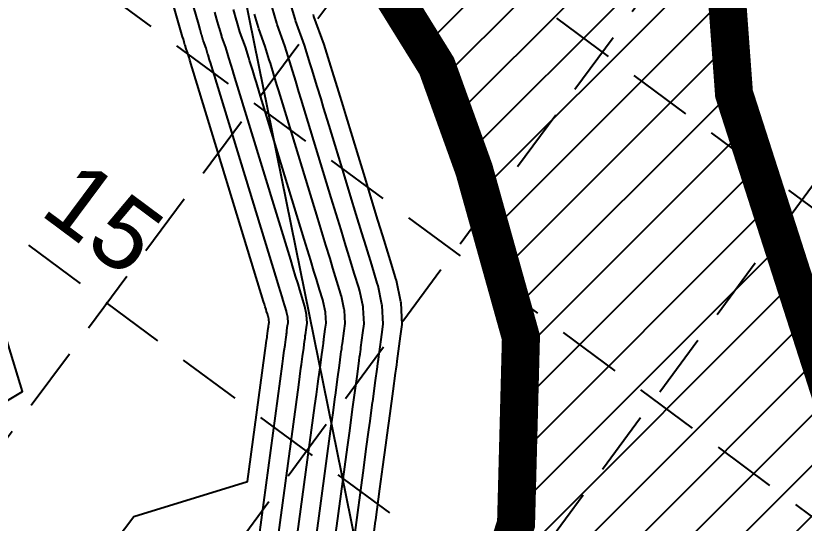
# Model space of a CAD drawing. Header units: feet. Extents: x 2260 to 6199, y 3666 to 7344.
# Drawn here: x 4883.5 to 5049.3, y 4699.3 to 4806.1 of the extents above; entities that cross this region are included whole.
import ezdxf
from ezdxf.enums import TextEntityAlignment as Align

# ---------------------------------------------------------------- set-up
doc = ezdxf.new("R2010")
doc.units = ezdxf.units.FT
doc.header["$LTSCALE"] = 40
doc.header["$MEASUREMENT"] = 0
doc.linetypes.add('HIDDEN', pattern=[0.375, 0.25, -0.125])
for name, color, linetype in [('BOUNDARY-LINE', 1, 'CONTINUOUS'), ('GRID', 254, 'HIDDEN'), ('LOT-NOS', 4, 'CONTINUOUS'), ('PC', 43, 'CONTINUOUS'), ('POND', 5, 'CONTINUOUS')]:
    doc.layers.add(name, color=color, linetype=linetype)
doc.styles.get("Standard").update_dxf_attribs({"font": 'ARIAL.TTF'})

msp = doc.modelspace()

# ---------------------------------------------------------------- hatches: boundary and pattern name
at = {"layer": 'POND'}
h = msp.add_hatch(dxfattribs=at)
h.set_pattern_fill('ANSI31', color=256, scale=60, style=0)
edge = h.paths.add_edge_path()
edge.add_line((4863.35, 6262.33), (4832.61, 6283.58))
edge.add_line((4832.61, 6283.58), (4828.95, 6094.85))
edge.add_line((4828.95, 6094.85), (4828.26, 6021.94))
edge.add_line((4828.26, 6021.94), (4847.63, 5898.39))
edge.add_line((4847.63, 5898.39), (4848.09, 5787.7))
edge.add_line((4848.09, 5787.7), (4853.68, 5749.38))
edge.add_line((4853.68, 5749.38), (4869.8, 5688.77))
edge.add_line((4869.8, 5688.77), (4874.38, 5637.74))
edge.add_line((4874.38, 5637.74), (4884.84, 5598.23))
edge.add_line((4884.84, 5598.23), (4879.89, 5563.29))
edge.add_line((4879.89, 5563.29), (4875.07, 5535.8))
edge.add_line((4875.07, 5535.8), (4886.83, 5492.93))
edge.add_line((4886.83, 5492.93), (4883.05, 5458.46))
edge.add_line((4883.05, 5458.46), (4889.3, 5416.55))
edge.add_line((4889.3, 5416.55), (4906.43, 5313.8))
edge.add_line((4906.43, 5313.8), (4892, 5244.12))
edge.add_line((4892, 5244.12), (4898.16, 5209.04))
edge.add_line((4898.16, 5209.04), (4893.39, 5196.19))
edge.add_line((4893.39, 5196.19), (4908.41, 5098.29))
edge.add_line((4908.41, 5098.29), (4924.31, 5022.58))
edge.add_line((4924.31, 5022.58), (4923.27, 4983.4))
edge.add_line((4923.27, 4983.4), (4937.52, 4964.85))
edge.add_line((4937.52, 4964.85), (4969.27, 4921.35))
edge.add_line((4969.27, 4921.35), (4967.62, 4860.73))
edge.add_line((4967.62, 4860.73), (4960.16, 4836.43))
edge.add_line((4960.16, 4836.43), (4955.17, 4822.59))
edge.add_line((4955.17, 4822.59), (4971.99, 4795.47))
edge.add_line((4971.99, 4795.47), (4979.84, 4773.67))
edge.add_line((4979.84, 4773.67), (4989.69, 4738.4))
edge.add_line((4989.69, 4738.4), (4988.66, 4699.21))
edge.add_line((4988.66, 4699.21), (4985.5, 4689.56))
edge.add_line((4985.5, 4689.56), (4978.63, 4658.69))
edge.add_line((4978.63, 4658.69), (4976.82, 4640.05))
edge.add_line((4976.82, 4640.05), (4998.82, 4615.76))
edge.add_line((4998.82, 4615.76), (5014.41, 4588.23))
edge.add_line((5014.41, 4588.23), (5041.93, 4510.34))
edge.add_line((5041.93, 4510.34), (5037.43, 4487.52))
edge.add_line((5037.43, 4487.52), (5039.13, 4428.44))
edge.add_line((5039.13, 4428.44), (5050.17, 4396.85))
edge.add_line((5050.17, 4396.85), (5077.99, 4337.7))
edge.add_line((5077.99, 4337.7), (5172.27, 4069.55))
edge.add_line((5172.27, 4069.55), (5191.8, 4095.13))
edge.add_line((5191.8, 4095.13), (5125.44, 4396.17))
edge.add_line((5125.44, 4396.17), (5117.34, 4487.53))
edge.add_line((5117.34, 4487.53), (5073.41, 4643.97))
edge.add_line((5073.41, 4643.97), (5064.9, 4695.71))
edge.add_line((5064.9, 4695.71), (5032.39, 4796.89))
edge.add_line((5032.39, 4796.89), (5027.79, 4859.49))
edge.add_line((5027.79, 4859.49), (5015.99, 4975.61))
edge.add_line((5015.99, 4975.61), (4999.41, 5007.17))
edge.add_line((4999.41, 5007.17), (4995.84, 5066.28))
edge.add_line((4995.84, 5066.28), (4938.69, 5327.03))
edge.add_line((4938.69, 5327.03), (4957.4, 5595.01))
edge.add_line((4957.4, 5595.01), (4940.45, 5946.72))
edge.add_line((4940.45, 5946.72), (4931.05, 6032.46))
edge.add_line((4931.05, 6032.46), (4906.39, 6095.71))
edge.add_line((4906.39, 6095.71), (4865.82, 6172.04))
edge.add_line((4865.82, 6172.04), (4864.54, 6247.04))

# ---------------------------------------------------------------- linework, layer by layer
at = {"layer": 'BOUNDARY-LINE', "color": 7}
msp.add_line((4981.65, 4563.47), (4903.36, 4949.77), dxfattribs=at)
at = {"layer": 'GRID', "linetype": 'HIDDEN', "ltscale": 1.35}
for p, q in [((2866.11, 6385.31), (5468.54, 4456.14)), ((2834.99, 6343.33), (5437.43, 4414.16)), ((2803.88, 6301.36), (5406.31, 4372.19)), ((5618.28, 5710.99), (4529.09, 4241.69)), ((5660.25, 5679.88), (4571.06, 4210.58)), ((5702.22, 5648.76), (4613.04, 4179.46))]:
    msp.add_line(p, q, dxfattribs=at)
at = {"layer": 'PC', "color": 43, "flags": 128}
for points, elevation in [([(4880.61, 4664.2), (4908.29, 4700.78), (4932.2, 4708.09), (4936.13, 4737.24), (4936.21, 4737.82), (4936.29, 4738.39), (4936.32, 4738.65), (4936.4, 4739.22), (4936.4, 4739.23), (4936.48, 4739.81), (4936.54, 4740.29), (4936.56, 4740.39), (4936.57, 4740.5), (4936.59, 4740.59), (4936.6, 4740.67), (4936.6, 4740.73), (4936.68, 4741.26), (4936.72, 4741.56), (4936.69, 4742.13), (4936.68, 4742.16), (4936.57, 4742.72), (4936.54, 4742.79), (4936.54, 4742.8), (4936.37, 4743.35), (4936.21, 4743.89), (4936.08, 4744.3), (4935.91, 4744.86), (4935.74, 4745.42), (4935.57, 4745.99), (4920.06, 4796.72), (4919.9, 4797.26), (4919.82, 4797.51), (4919.7, 4797.88), (4919.54, 4798.42), (4919.5, 4798.56), (4919.32, 4799.13), (4919.05, 4799.87), (4919.04, 4799.92), (4918.87, 4800.49), (4918.86, 4800.53), (4918.7, 4801.1), (4918.55, 4801.61), (4911.2, 4827.15)], 545), ([(4931.67, 4674.55), (4939.55, 4732.86), (4939.7, 4734.01), (4939.86, 4735.16), (4939.93, 4735.68), (4940.08, 4736.82), (4940.09, 4736.83), (4940.24, 4737.99), (4940.37, 4738.95), (4940.4, 4739.16), (4940.43, 4739.37), (4940.45, 4739.56), (4940.48, 4739.72), (4940.49, 4739.84), (4940.63, 4740.89), (4940.72, 4741.5), (4940.66, 4742.64), (4940.65, 4742.69), (4940.42, 4743.81), (4940.37, 4743.96), (4940.36, 4743.97), (4940.03, 4745.07), (4939.7, 4746.16), (4939.45, 4746.98), (4939.11, 4748.09), (4938.76, 4749.22), (4938.42, 4750.35), (4924.94, 4794.43), (4924.61, 4795.51), (4924.45, 4796.02), (4924.23, 4796.77), (4923.9, 4797.83), (4923.81, 4798.12), (4923.47, 4799.25), (4922.93, 4800.73), (4922.9, 4800.83), (4922.57, 4801.97), (4922.54, 4802.06), (4922.21, 4803.2), (4921.92, 4804.22), (4915.11, 4827.88)], 544), ([(4954.59, 4695.82), (4956.63, 4710.96), (4957.17, 4714.97), (4957.71, 4718.98), (4957.96, 4720.82), (4958.5, 4724.81), (4958.51, 4724.84), (4959.05, 4728.89), (4959.51, 4732.24), (4959.61, 4733), (4959.71, 4733.75), (4959.8, 4734.41), (4959.87, 4734.95), (4959.93, 4735.38), (4960.42, 4739.04), (4960.71, 4741.19), (4960.5, 4745.16), (4960.47, 4745.36), (4959.67, 4749.26), (4959.49, 4749.81), (4959.48, 4749.85), (4958.31, 4753.68), (4957.14, 4757.51), (4956.26, 4760.38), (4955.07, 4764.27), (4953.87, 4768.2), (4952.66, 4772.16), (4949.35, 4782.99), (4948.2, 4786.77), (4947.65, 4788.58), (4946.85, 4791.17), (4945.71, 4794.89), (4945.4, 4795.92), (4944.19, 4799.87), (4942.29, 4805.05), (4942.19, 4805.39), (4941.05, 4809.37)], 539), ([(4936.26, 4678.8), (4942.97, 4728.48), (4943.2, 4730.2), (4943.43, 4731.92), (4943.54, 4732.71), (4943.77, 4734.42), (4943.77, 4734.43), (4944, 4736.17), (4944.2, 4737.61), (4944.24, 4737.93), (4944.29, 4738.25), (4944.32, 4738.53), (4944.35, 4738.76), (4944.38, 4738.95), (4944.59, 4740.52), (4944.72, 4741.44), (4944.62, 4743.14), (4944.61, 4743.23), (4944.27, 4744.9), (4944.19, 4745.13), (4944.19, 4745.15), (4943.69, 4746.79), (4943.18, 4748.43), (4942.81, 4749.66), (4942.3, 4751.33), (4941.78, 4753.01), (4941.27, 4754.71), (4929.82, 4792.14), (4929.33, 4793.76), (4929.09, 4794.53), (4928.75, 4795.65), (4928.27, 4797.24), (4928.13, 4797.68), (4927.61, 4799.38), (4926.8, 4801.6), (4926.76, 4801.74), (4926.27, 4803.45), (4926.22, 4803.59), (4925.73, 4805.3), (4925.29, 4806.83)], 543), ([(4940.84, 4683.06), (4946.38, 4724.1), (4946.69, 4726.4), (4947, 4728.69), (4947.14, 4729.73), (4947.45, 4732.02), (4947.45, 4732.04), (4947.77, 4734.35), (4948.03, 4736.26), (4948.08, 4736.7), (4948.14, 4737.12), (4948.19, 4737.5), (4948.23, 4737.81), (4948.27, 4738.05), (4948.55, 4740.15), (4948.72, 4741.38), (4948.59, 4743.65), (4948.58, 4743.76), (4948.12, 4745.99), (4948.02, 4746.3), (4948.01, 4746.32), (4947.34, 4748.52), (4946.67, 4750.7), (4946.17, 4752.34), (4945.49, 4754.56), (4944.81, 4756.81), (4944.11, 4759.07), (4934.71, 4789.85), (4934.05, 4792.02), (4933.73, 4793.04), (4933.28, 4794.53), (4932.63, 4796.65), (4932.45, 4797.24), (4931.76, 4799.5), (4930.67, 4802.46), (4930.61, 4802.66), (4929.96, 4804.93), (4929.91, 4805.12), (4929.25, 4807.39)], 542), ([(4950, 4691.56), (4953.21, 4715.34), (4953.68, 4718.78), (4954.14, 4722.22), (4954.36, 4723.79), (4954.82, 4727.22), (4954.82, 4727.24), (4955.29, 4730.71), (4955.68, 4733.58), (4955.77, 4734.23), (4955.85, 4734.87), (4955.93, 4735.44), (4955.99, 4735.9), (4956.04, 4736.27), (4956.47, 4739.41), (4956.71, 4741.25), (4956.53, 4744.66), (4956.51, 4744.83), (4955.82, 4748.17), (4955.67, 4748.64), (4955.66, 4748.67), (4954.65, 4751.96), (4953.65, 4755.24), (4952.9, 4757.7), (4951.88, 4761.03), (4950.85, 4764.4), (4949.81, 4767.8), (4944.47, 4785.28), (4943.48, 4788.52), (4943.01, 4790.07), (4942.33, 4792.29), (4941.35, 4795.48), (4941.08, 4796.36), (4940.05, 4799.75), (4938.42, 4804.19), (4938.33, 4804.48), (4937.35, 4807.89)], 540), ([(4945.42, 4687.31), (4949.8, 4719.72), (4950.19, 4722.59), (4950.57, 4725.45), (4950.75, 4726.76), (4951.14, 4729.62), (4951.14, 4729.64), (4951.53, 4732.53), (4951.85, 4734.92), (4951.92, 4735.46), (4952, 4736), (4952.06, 4736.47), (4952.11, 4736.86), (4952.15, 4737.16), (4952.51, 4739.78), (4952.71, 4741.31), (4952.56, 4744.15), (4952.54, 4744.29), (4951.97, 4747.08), (4951.84, 4747.47), (4951.84, 4747.5), (4951, 4750.24), (4950.16, 4752.97), (4949.54, 4755.02), (4948.69, 4757.8), (4947.83, 4760.6), (4946.96, 4763.44), (4939.59, 4787.56), (4938.76, 4790.27), (4938.37, 4791.55), (4937.8, 4793.41), (4936.99, 4796.07), (4936.77, 4796.8), (4935.9, 4799.62), (4934.54, 4803.32), (4934.47, 4803.57), (4933.66, 4806.41)], 541), ([(4958.53, 4695.36), (4959.13, 4699.76), (4959.17, 4700.07), (4960.05, 4706.58), (4960.67, 4711.17), (4961.29, 4715.75), (4961.57, 4717.84), (4962.19, 4722.41), (4962.19, 4722.45), (4962.82, 4727.08), (4963.33, 4730.9), (4963.45, 4731.77), (4963.56, 4732.62), (4963.67, 4733.38), (4963.75, 4734), (4963.82, 4734.48), (4964.38, 4738.67), (4964.71, 4741.13), (4964.47, 4745.66), (4964.44, 4745.9), (4963.52, 4750.35), (4963.32, 4750.98), (4963.31, 4751.02), (4961.97, 4755.41), (4960.63, 4759.78), (4959.63, 4763.06), (4958.27, 4767.5), (4956.9, 4771.99), (4955.51, 4776.52), (4954.24, 4780.7), (4952.91, 4785.03), (4952.28, 4787.09), (4951.38, 4790.05), (4950.08, 4794.31), (4949.72, 4795.48), (4948.34, 4800), (4946.16, 4805.91), (4946.05, 4806.31)], 538), ([(4841.27, 4700.97), (4884.9, 4727.01), (4867.36, 4784.39)], 546)]:
    msp.add_lwpolyline(points, dxfattribs=dict(at, elevation=elevation))
at = {"layer": 'POND', "const_width": 8}
for points in [[(5193.07, 4091.71), (5127.55, 4388.92), (5119.45, 4480.28), (5075.53, 4636.72), (5067.01, 4688.46), (5034.5, 4789.64), (5029.9, 4852.24), (5018.1, 4968.37), (5001.53, 4999.92), (4997.95, 5059.04), (4940.8, 5319.78), (4959.51, 5587.76), (4942.57, 5939.47), (4933.16, 6025.21), (4908.51, 6088.46), (4867.93, 6164.8), (4867.78, 6254.19)], [(4937.52, 4964.85), (4969.27, 4921.35), (4967.62, 4860.73), (4960.16, 4836.43), (4955.17, 4822.59), (4971.99, 4795.47), (4979.84, 4773.67), (4989.69, 4738.4), (4988.66, 4699.21), (4985.5, 4689.56), (4978.63, 4658.69), (4976.82, 4640.05), (4998.82, 4615.76), (5014.41, 4588.23), (5041.93, 4510.34), (5037.43, 4487.52), (5039.13, 4428.44)]]:
    msp.add_lwpolyline(points, dxfattribs=at)

# ---------------------------------------------------------------- texts
at = {"layer": 'LOT-NOS', "color": 7}
msp.add_text('15', height=15, rotation=323.3354, dxfattribs=at).set_placement((4902, 4763.58), align=Align.MIDDLE_CENTER)

doc.saveas('drawing.dxf')
